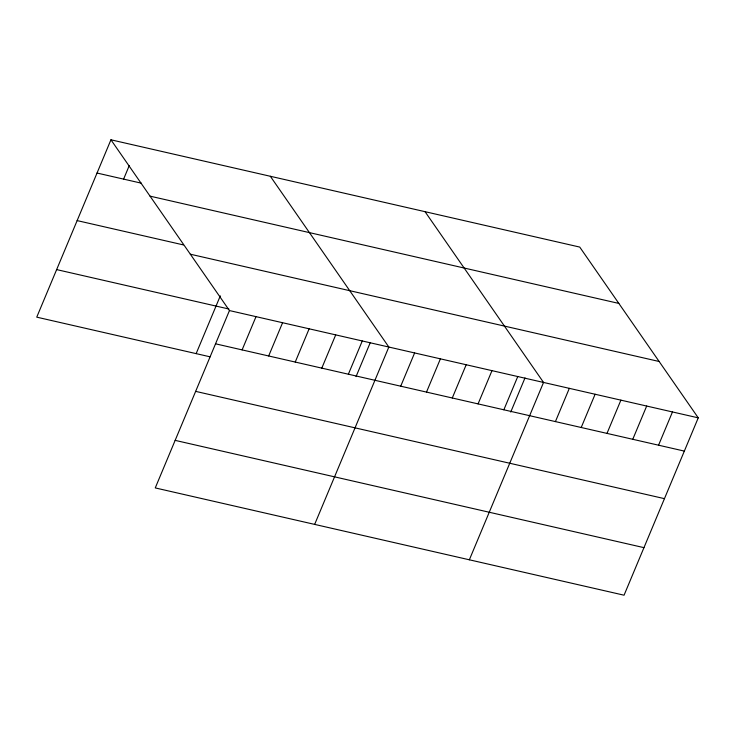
<?xml version="1.0" encoding="UTF-8"?>
<svg xmlns="http://www.w3.org/2000/svg" width="735" height="735" viewBox="0 0 735 735"><rect width="100%" height="100%" fill="white"/><g stroke="black" fill="none" stroke-linecap="round" stroke-linejoin="round"><path stroke-width="1.1" d="M110.939 139.797L229.449 310.565L155.26 487.921L624.061 595.203L698.25 417.847L579.74 247.079L110.939 139.797L36.75 317.152L210.109 356.824M123.599 179.119L129.25 165.614M196.144 353.627L220.307 295.865M242.109 349.888L256.01 316.647M268.67 355.97L282.58 322.72M295.24 362.052L309.141 328.802M321.801 368.125L335.711 334.884M348.372 374.207L362.272 340.957M356.034 376.623L370.311 342.51M314.654 524.404L388.843 347.039L270.333 176.271M400.722 386.187L414.623 352.938M426.502 392.086L440.412 358.836M452.282 397.984L466.192 364.744M478.072 403.892L491.981 370.642M503.852 409.79L517.762 376.54M510.742 412.032L525.01 377.909M469.353 559.804L543.542 382.439L425.041 211.671M555.421 421.587L569.331 388.346M581.21 427.494L595.111 394.245M606.991 433.393L620.9 400.143M632.771 439.291L646.681 406.042M658.56 445.189L672.47 411.949M97.038 173.037L141.313 183.171M150.05 196.144L618.852 303.426M77.138 220.601L183.401 244.911M190.337 254.209L659.139 361.491M56.641 269.598L228.925 309.022M229.449 310.565L698.25 417.847M215.539 343.815L684.34 451.097M195.648 391.369L664.449 498.652M175.15 440.366L643.952 547.649"/></g></svg>
